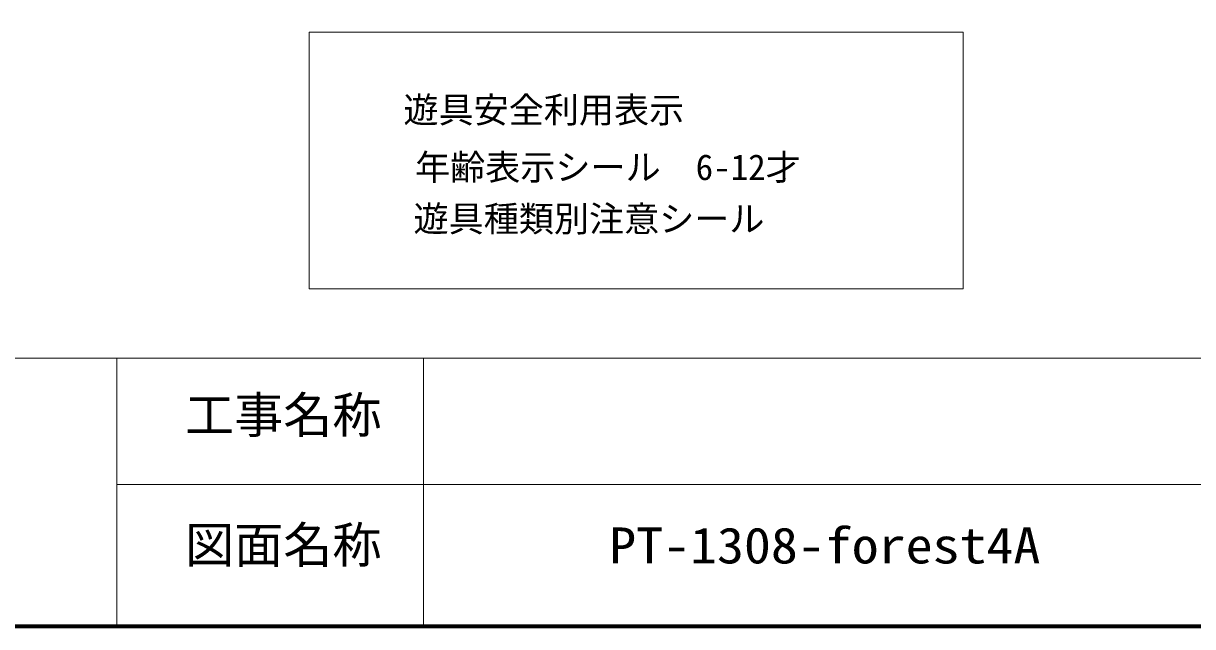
# Model space of a CAD drawing. Units: millimetres at full size, sheet at 1:60, with parts at other scales. Extents: x 900 to 24300, y 900 to 16920.
# Drawn here: x 13637 to 18637, y 900 to 3479 of the extents above; entities that cross this region are included whole.
import ezdxf
from ezdxf.enums import TextEntityAlignment as Align

# ---------------------------------------------------------------- set-up
doc = ezdxf.new("R2010")
doc.units = ezdxf.units.MM
doc.header["$LTSCALE"] = 60
doc.layers.add('D-BGD-TXT', color=7, linetype='Continuous')
doc.layers.add('D-DOC', color=7, linetype='Continuous')
for name, color, linetype, lineweight in [('D-TTL', 7, 'Continuous', 70), ('D-TTL-FRAM', 7, 'Continuous', 13), ('D-TTL-TXT', 7, 'Continuous', 13)]:
    doc.layers.add(name, color=color, linetype=linetype, lineweight=lineweight)
doc.styles.add('ＭＳ ゴシック', font='')
doc.styles.get('ＭＳ ゴシック').set_extended_font_data('MS Gothic')

msp = doc.modelspace()

# ---------------------------------------------------------------- linework, layer by layer
at = {"layer": 'D-TTL'}
msp.add_lwpolyline([(900, 900), (900, 16920), (24300, 16920), (24300, 900)], close=True, dxfattribs=at)
at = {"layer": 'D-TTL-FRAM'}
for p, q in [((900, 2047.32), (24300, 2047.32)), ((19137.67, 1507.32), (14037.67, 1507.32))]:
    msp.add_line(p, q, dxfattribs=at)
at = {"layer": 'D-TTL-FRAM', "color": 2}
msp.add_lwpolyline([(14859.9, 2344.95), (17655.98, 2344.95), (17655.98, 3442.62), (14859.9, 3442.62)], close=True, dxfattribs=at)
at = {"layer": 'D-TTL-TXT'}
for p, q in [((14037.67, 2047.32), (14037.67, 900)), ((15347.87, 900), (15347.87, 2047.32))]:
    msp.add_line(p, q, dxfattribs=at)

# ---------------------------------------------------------------- texts
at = {"layer": 'D-BGD-TXT', "style": 'ＭＳ ゴシック', "width": 1.1}
msp.add_text('PT-1308-forest4A', height=154, dxfattribs=at).set_placement((16142.03, 1123.96), align=Align.BOTTOM_LEFT)
at = {"layer": 'D-DOC', "style": 'ＭＳ ゴシック'}
for s, p in [('遊具安全利用表示', (15262.57, 3021.56)), ('  年齢表示シール  6-12才', (15162.28, 2776.54)), ('\u3000遊具種類別注意シール', (15155.57, 2555.81))]:
    msp.add_text(s, height=110, dxfattribs=at).set_placement(p, align=Align.BOTTOM_LEFT)
at = {"layer": 'D-TTL-TXT', "style": 'ＭＳ ゴシック'}
for s, p in [('工事名称', (14328.49, 1681.82)), ('図面名称', (14328.49, 1126.21))]:
    msp.add_text(s, height=154, dxfattribs=at).set_placement(p, align=Align.BOTTOM_LEFT)

doc.saveas('drawing.dxf')
